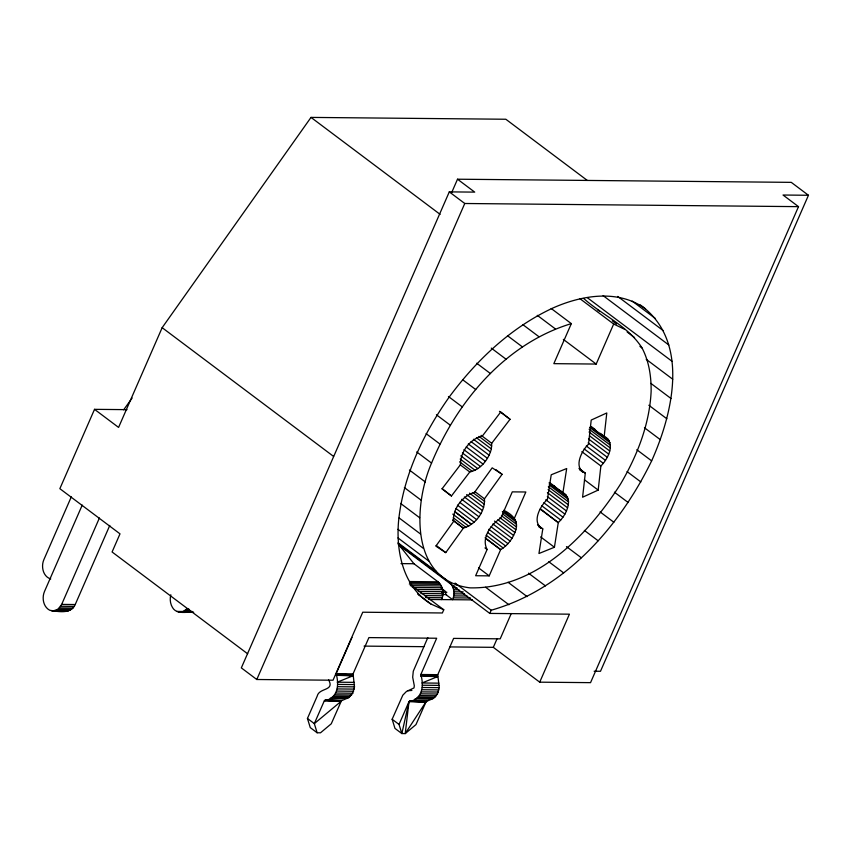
<?xml version="1.0" encoding="UTF-8"?>
<svg xmlns="http://www.w3.org/2000/svg" width="851" height="851" viewBox="0 0 851 851"><rect width="100%" height="100%" fill="white"/><g stroke="black" fill="none" stroke-linecap="round" stroke-linejoin="round"><path stroke-width="1.28" d="M578.946 468.327L585.297 473.092L582.595 497.218L598.189 490.102L600.88 465.976C608.231 458.88 616.252 442.552 604.019 436.137M511.249 613.55L500.207 638.835L453.615 638.399L437.765 674.662L439.212 687.661L437.457 694.012L433.531 698.384L426.149 701.543L415.969 724.595L405.225 733.594L401.842 733.562L399.023 724.435L408.991 701.681C422.639 699.214 424.075 685.661 420.83 674.503L436.669 638.239L368.909 637.601L353.059 673.864L354.505 686.863L352.75 693.214L348.814 697.586L341.442 700.745L331.262 723.797L320.519 732.796L317.136 732.764L314.317 723.627L324.284 700.884C337.932 698.416 339.368 684.864 336.124 673.705L351.963 637.442M514.376 518.227L525.844 491.995L512.291 491.867L500.824 518.089C491.101 524.237 480.943 537.917 487.102 549.501L475.645 575.733L489.197 575.861L500.654 549.629C507.153 545.746 512.121 539.534 514.887 532.535C519.642 521.993 513.578 515.163 503.813 510.281M537.513 524.95L542.789 528.886L538.949 553.512L554.427 547.257L558.267 522.631C563.83 517.163 568.255 509.887 568.521 501.909C568.425 491.335 554.416 489.963 549.086 482.815M398.364 544.757L489.804 613.422L491.197 610.22C564.426 589.413 619.188 527.439 651.643 460.88C672.864 413.49 690.406 340.719 640.207 304.892M583.69 298.478C602.582 315.413 628.176 325.986 642.048 347.985C649.015 361.292 651.281 376.323 651.132 391.205C649.643 424.181 637.218 455.615 620.677 483.836C587.764 535.524 535.768 589.179 469.997 587.86C410.033 580.573 413.373 504.909 431.553 463.082C457.072 401.204 505.568 343.517 571.329 323.625L551.193 308.498M502.09 474.326L492.186 467.827L474.56 492.325C462.338 495.888 452.615 508.802 453.466 521.642L435.85 546.14L445.754 552.629L463.37 528.141C475.592 524.567 485.325 511.653 484.464 498.814L502.09 474.326L495.729 469.539M441.648 599.593C444.148 593.711 443.158 585.956 438.01 581.807L413.948 563.734L399.066 544.991M440.871 587.828L445.541 591.488L445.786 594.53L452.658 599.689C454.945 594.296 454.306 587.488 450.307 583.052M607.837 438.914L604.104 437.084L606.795 412.958L591.211 420.064L588.52 444.201C581.552 450.69 572.829 468.082 585.297 473.092M425.755 702.181L408.991 701.681L405.225 733.594L425.755 702.181L409.448 701.139L426.149 701.543L410.022 700.798L426.957 700.958M491.357 448.934L491.718 443.286L510.047 419.298L500.771 411.958L482.443 435.935C469.965 438.946 460.274 451.87 460.497 464.646L442.18 488.634L451.445 495.984L469.773 471.997C480.698 469.582 488.623 459.391 491.357 448.934L476.475 437.765M562.851 493.154L566.692 468.529L551.225 474.784L547.384 499.409C540.194 505.951 530.95 522.748 542.789 528.886M170.817 594.764C169.689 599.051 170.189 603.806 172.54 607.593C176.923 614.986 186.869 611.486 193.698 612.326M408.991 701.681L401.842 733.562L394.97 728.403L392.151 719.265L402.821 695.171L406.491 691.427L414.011 687.927L414.299 685.746L412.682 677.236L413.288 671.194L427.819 637.612M127.022 409.65L94.525 409.342L59.857 488.676L120.002 533.843L112.087 551.98L247.673 653.813M71.303 496.856L43.88 559.639C40.88 566.394 42.944 576.659 50.752 578.946M82.228 505.111L44.486 591.498C41.752 597.849 43.199 606.774 49.688 610.241C57.985 611.624 71.09 614.411 75.218 604.54L109.779 525.439M587.318 180.444L505.834 119.246L311.009 117.406L162.158 327.678L118.576 427.415L94.525 409.342M53.081 610.997L58.038 609.21L61.666 604.412L99.407 518.014M451.668 192.603L457.519 179.21L474.709 192.113L449.296 191.879L241.333 667.886L256.789 679.502L333.028 680.226L362.739 612.22L442.36 612.975L443.765 609.763L410.905 585.094M256.789 679.502L464.763 203.495L798.504 206.644L590.541 682.651L539.715 682.172L493.314 647.334L449.988 646.92M317.136 732.764L310.264 727.605L307.445 718.467L317.232 696.065C319.157 687.47 335.124 691.235 328.529 679.747M571.329 323.625L553.841 363.654L596.189 364.058L613.677 324.029L579.765 298.552M493.314 647.334L497.016 638.867M539.715 682.172L569.425 614.177L489.804 613.422M457.519 179.21L791.27 182.359L808.45 195.273L600.487 671.279L594.136 671.216M123.65 409.831L132.128 398.045M180.146 612.199L183.529 611.38L186.518 609.093L188.975 609.114M342.251 700.16L325.316 700.001L341.442 700.745L324.742 700.33L341.049 701.384L314.317 723.627L307.445 718.467M353.059 673.864L336.124 673.705L352.803 675.034L335.9 674.471L352.867 675.843L337.251 682.194L354.197 682.353M437.765 674.662L420.83 674.503L437.51 675.832L420.607 675.268L437.574 676.641L421.968 682.991L438.903 683.151M407.959 690.735L411.884 690.427M808.45 195.273L783.037 195.028L798.504 206.644M401.002 563.617L413.948 563.734M409.512 581.531L438.01 581.807M409.491 582.669L439.297 582.956M409.331 584.063L440.424 584.35M410.278 585.679L441.371 585.967M452.381 586.073L455.019 586.094M412.32 587.477L442.116 587.764M453.126 587.86L457.083 587.903M415.426 589.435L442.637 589.69M453.647 589.786L458.912 589.839M418.309 591.466L442.924 591.7M453.934 591.796L463.157 591.892M441.563 592.211L446.871 592.264M420.937 593.53L442.967 593.743M453.977 593.849L464.518 593.945M442.116 594.498L446.552 594.541M424.628 595.604L442.765 595.774M453.774 595.881L466.944 595.998M425.479 597.583L442.318 597.742M453.328 597.838L470.465 598.008M428.691 599.466L472.422 599.881M61.666 604.412L75.218 604.54M60.676 606.274L74.228 606.401M59.453 607.891L73.005 608.018M58.038 609.21L71.59 609.337M185.103 610.412L190.028 610.454M56.474 610.188L70.027 610.316M183.529 611.38L192.156 611.465M176.753 611.433L190.305 611.561M51.358 610.816L68.357 610.912M178.423 612.007L192.954 612.092M364.068 646.111L423.862 646.675M337.56 684.427L354.495 684.587M422.266 685.225L439.201 685.385M337.56 686.704L354.505 686.863M422.266 687.502L439.212 687.661M337.262 688.938L354.197 689.097M421.968 689.736L438.914 689.895M336.666 691.076L353.612 691.246M421.373 691.884L438.318 692.044M335.805 693.054L352.75 693.214M420.511 693.852L437.457 694.012M334.698 694.81L351.644 694.969M419.405 695.607L436.35 695.767M333.379 696.278L350.314 696.437M418.086 697.075L435.021 697.235M331.879 697.426L348.814 697.586M416.586 698.224L433.531 698.384M330.252 698.214L347.197 698.373M414.958 699.022L431.904 699.182M324.284 700.884L341.049 701.384M420.575 676.088L437.574 676.641M335.868 675.279L352.867 675.843M64.91 610.944L66.633 611.124M418.224 594.455L430.946 604.008L443.765 609.763M613.677 324.029L625.028 329.518M645.515 308.881C618.39 288.957 581.701 295.18 552.948 307.998C511.238 327.38 476.858 359.75 449.69 396.406C423.607 433.01 403.459 475.103 398.662 520.216C395.736 550.82 402.874 586.786 430.946 604.008M485.687 538.577L500.654 549.629L485.113 537.736M484.964 547.927L487.102 549.501M540.321 509.228L558.267 522.631L540.406 508.834M452.796 520.248L463.37 528.141L452.817 520.078M454.508 511.632L471.454 524.322L454.668 511.366M632.155 301.052L655.472 318.561M617.72 296.446L663.291 330.677M603.125 295.648L668.833 344.995M449.296 191.879L464.763 203.495M587.201 297.595L671.992 361.271M597.455 309.7L599.572 311.296M612.294 320.848L616.528 324.029M627.134 331.986L634.548 337.56M639.931 346.389L642.048 347.985M646.217 359.313L672.715 379.216M311.009 117.406L440.116 214.367M650.855 383.365L670.992 398.491M537.279 315.327L555.299 328.858M563.341 339.379L596.189 364.058M648.834 405.246L666.844 418.777M522.961 324.72L538.853 336.656M644.462 427.755L660.355 439.69M507.504 335.709L522.344 346.846M636.803 449.732L651.643 460.88M491.272 348.102L506.1 359.239M591.264 426.564L595.519 429.755M600.391 433.329L602.519 434.925M591.062 427.011L609.125 440.584M590.36 426.766L604.104 437.084M589.786 427.532L609.986 442.701M589.115 429.223L610.369 445.19M589.03 432.01L610.284 447.977M589.53 435.808L609.731 450.977M588.509 438.935L608.71 454.104M627.081 471.603L640.856 481.943M588.137 442.903L607.263 457.264M476.677 363.217L490.463 373.568M586.307 445.988L605.444 460.359M584.158 448.924L603.295 463.295M581.85 451.679L600.88 465.976M614.401 492.176L628.187 502.526M463.008 379.993L475.73 389.545M579.435 469.656L583.254 472.433M499.441 411.341L510.047 419.298M584.403 479.751L598.189 490.102M448.434 396.502L462.21 406.852M600.083 511.908L613.858 522.248M549.916 482.783L555.235 486.772M553.629 485.708L566.383 495.293M549.48 483.528L567.553 497.09M549.14 484.953L568.266 499.324M481.145 435.34L491.718 443.286M548.321 486.74L568.521 501.909M479.017 436.414L491.772 445.988M548.097 489.602L568.298 504.771M547.406 492.655L567.596 507.813M473.464 439.265L490.474 452.041M547.321 496.601L566.458 510.962M436.414 414.777L450.19 425.117M471.082 441.626L489.155 455.2M545.768 499.75L564.894 514.11M584.36 530.418L598.136 540.768M468.305 443.956L487.442 458.327M543.842 502.803L562.968 517.174M466.242 446.945L485.378 461.316M541.608 505.675L560.735 520.035M463.901 449.711L483.038 464.082M462.412 452.977L480.485 466.539M460.795 455.849L477.805 468.624M460.189 459.072L475.071 470.252M426.117 433.648L439.903 443.988M459.604 461.816L472.358 471.39M460.253 464.848L469.773 471.997M566.458 546.608L581.297 557.745M538.715 526.482L540.842 528.077L538.726 526.482M540.64 536.907L554.427 547.257M503.76 511.111L515.451 519.897M502.324 511.557L516.142 521.929M474.932 491.655L484.464 498.814M502.611 513.898L516.429 524.28M472.975 492.655L484.666 501.43M416.713 451.934L431.553 463.082M501.43 515.695L516.312 526.875M469.497 493.144L484.379 504.324M499.856 517.674L515.802 529.652M466.625 494.612L483.634 507.387M497.878 519.759L514.887 532.535M464.369 496.973L482.443 510.536M548.789 561.745L563.628 572.883M494.484 521.078L513.61 535.449M461.699 499.314L480.836 513.685M492.878 523.961L512.004 538.321M441.903 488.814L451.445 495.984M459.742 502.356L478.868 516.727M490.974 526.716L510.111 541.087M457.476 505.196L476.603 519.567M488.836 529.29L507.962 543.661M409.427 470.05L425.33 481.985M456.04 508.558L474.103 522.12M487.559 532.418L505.632 545.98M486.166 535.215L503.175 547.991M452.775 514.11L468.72 526.088M528.503 573.18L545.47 585.913M453.243 517.791L465.997 527.375M404.385 487.602L421.341 500.345M508.047 582.265L527.12 596.594M400.598 503.43L419.671 517.759M162.158 327.678L333.592 456.434M478.592 567.894L489.197 575.861M436.201 545.459L445.754 552.629M399.172 517.972L420.373 533.896M485.613 587.233L508.93 604.742M397.97 529.301L423.404 548.406M397.981 537.928L428.723 561.011M455.168 583.148L491.197 610.22M454.945 583.414L457.061 585.009M398.055 542.789L436.212 571.447M398.034 543.683L445.85 579.52M417.873 593.987L419.99 595.583M392.151 719.265L399.023 724.435"/></g></svg>
